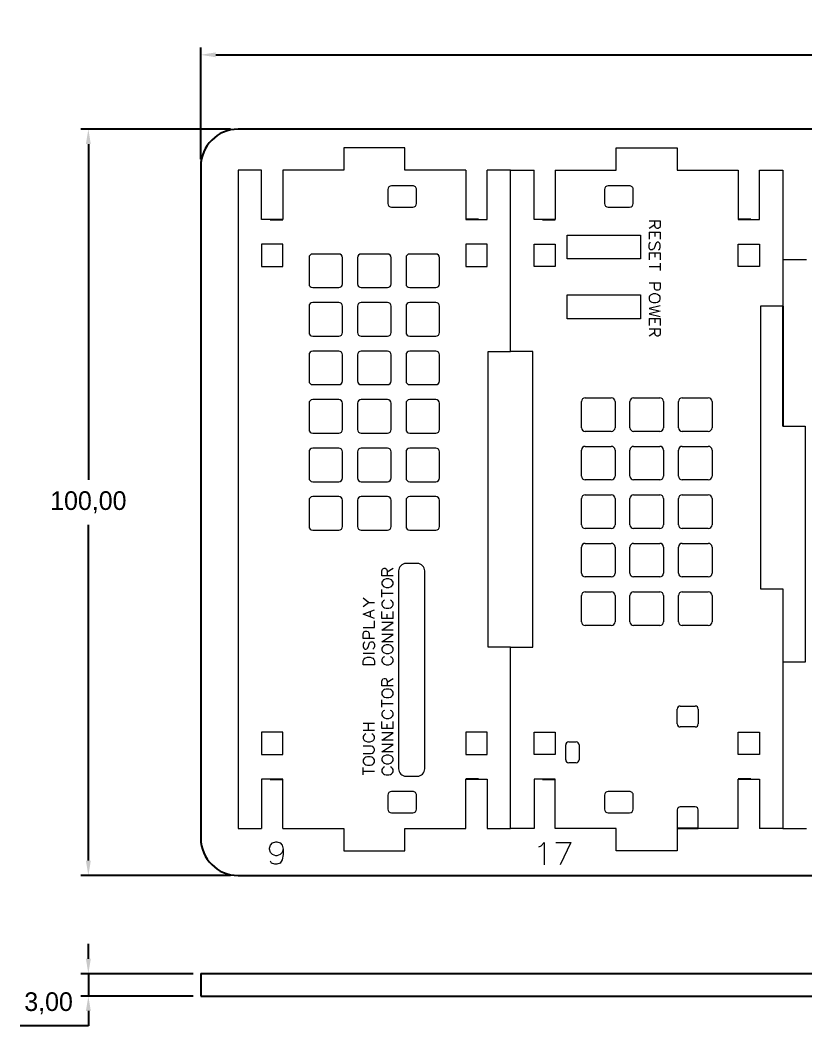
# Model space of a CAD drawing. Header units: millimetres. Extents: x 1382 to 1597, y 312 to 447.
# Drawn here: x 1382.4 to 1487.7, y 311.8 to 446.5 of the extents above; entities that cross this region are included whole.
import ezdxf

# ---------------------------------------------------------------- set-up
doc = ezdxf.new("R2010")
doc.units = ezdxf.units.MM
doc.header["$PDSIZE"] = -1
for name, color, linetype in [('1', 7, 'Continuous'), ('6__尺寸线', 3, 'Continuous'), ('图层 1', 7, 'Continuous')]:
    doc.layers.add(name, color=color, linetype=linetype)
doc.styles.get("Standard").update_dxf_attribs({"font": ''})
doc.styles.get('Standard').set_extended_font_data('CENTURY GOTHIC')
doc.dimstyles.new('ISO-25', dxfattribs={"dimtxt": 2.5, "dimasz": 2.5, "dimexe": 1.25, "dimexo": 0.625, "dimtad": 1, "dimtxsty": 'Standard', "dimcen": 2.5, "dimadec": 0, "dimazin": 0, "dimtfac": 1, "dimtmove": 0, "dimatfit": 3, "dimfxl": 1, "dimarcsym": 0})

# ---------------------------------------------------------------- blocks, each defined once
blk = doc.blocks.new('*D86')
at = {"layer": 'Defpoints', "color": 0, "linetype": 'ByBlock', "transparency": 16777216}
for p in [(1406.64, 318.77), (1391.58, 315.77), (1406.64, 315.77)]:
    blk.add_point(p, dxfattribs=at)
at = {"layer": '图层 1', "color": 0, "linetype": 'ByBlock', "lineweight": -2, "transparency": 16777216}
for p, q in [((1391.58, 320.77), (1391.58, 322.77)), ((1405.64, 318.77), (1390.58, 318.77)), ((1391.58, 318.77), (1391.58, 315.77)), ((1405.64, 315.77), (1390.58, 315.77)), ((1391.58, 313.77), (1391.58, 311.77)), ((1391.58, 311.77), (1382.44, 311.77))]:
    blk.add_line(p, q, dxfattribs=at)
at = {"layer": '图层 1', "color": 0, "linetype": 'ByBlock', "transparency": 16777216}
for points in [[(1391.25, 320.77), (1391.91, 320.77), (1391.58, 318.77)], [(1391.25, 313.77), (1391.91, 313.77), (1391.58, 315.77)]]:
    blk.add_solid(points, dxfattribs=at)
at = {"layer": '图层 1', "color": 0, "linetype": 'ByBlock', "transparency": 16777216, "insert": (1386.25, 314.79), "char_height": 2.5, "attachment_point": 5}
blk.add_mtext('3,00', dxfattribs=at)
blk = doc.blocks.new('*D87')
at = {"layer": '6__尺寸线', "color": 0, "linetype": 'ByBlock', "lineweight": -2, "transparency": 16777216}
for p, q in [((1406.64, 427.92), (1406.64, 442.88)), ((1596.64, 427.92), (1596.64, 442.88)), ((1408.64, 441.88), (1594.64, 441.88))]:
    blk.add_line(p, q, dxfattribs=at)
at = {"layer": '6__尺寸线', "color": 0, "linetype": 'ByBlock', "transparency": 16777216}
for points in [[(1408.64, 442.21), (1408.64, 441.55), (1406.64, 441.88)], [(1594.64, 442.21), (1594.64, 441.55), (1596.64, 441.88)]]:
    blk.add_solid(points, dxfattribs=at)
at = {"layer": 'Defpoints', "color": 0, "linetype": 'ByBlock', "transparency": 16777216}
for p in [(1596.64, 441.88), (1406.64, 426.92), (1596.64, 426.92)]:
    blk.add_point(p, dxfattribs=at)
at = {"layer": '6__尺寸线', "color": 0, "linetype": 'ByBlock', "transparency": 16777216, "insert": (1501.64, 444.89), "char_height": 2.5, "attachment_point": 5}
blk.add_mtext('190,00', dxfattribs=at)
blk = doc.blocks.new('*D88')
at = {"layer": '6__尺寸线', "color": 0, "linetype": 'ByBlock', "lineweight": -2, "transparency": 16777216}
for p, q in [((1410.64, 431.92), (1390.58, 431.92)), ((1391.58, 429.92), (1391.58, 384.93)), ((1391.58, 333.92), (1391.58, 378.91)), ((1410.64, 331.92), (1390.58, 331.92))]:
    blk.add_line(p, q, dxfattribs=at)
at = {"layer": '6__尺寸线', "color": 0, "linetype": 'ByBlock', "transparency": 16777216}
for points in [[(1391.25, 429.92), (1391.91, 429.92), (1391.58, 431.92)], [(1391.25, 333.92), (1391.91, 333.92), (1391.58, 331.92)]]:
    blk.add_solid(points, dxfattribs=at)
at = {"layer": 'Defpoints', "color": 0, "linetype": 'ByBlock', "transparency": 16777216}
for p in [(1391.58, 431.92), (1411.64, 431.92), (1411.64, 331.92)]:
    blk.add_point(p, dxfattribs=at)
at = {"layer": '6__尺寸线', "color": 0, "linetype": 'ByBlock', "transparency": 16777216, "insert": (1391.58, 381.92), "char_height": 2.5, "attachment_point": 5}
blk.add_mtext('100,00', dxfattribs=at)

msp = doc.modelspace()

# ---------------------------------------------------------------- linework, layer by layer
for p, q in [((1591.644, 431.921), (1411.644, 431.921)), ((1406.644, 426.921), (1406.644, 336.921)), ((1416.444, 419.825), (1417.644, 419.825)), ((1443.344, 419.825), (1442.144, 419.825)), ((1452.944, 419.825), (1454.144, 419.825)), ((1479.844, 419.825), (1478.644, 419.825)), ((1484.644, 408.225), (1484.644, 392.125)), ((1416.444, 344.825), (1417.644, 344.825)), ((1443.344, 344.825), (1442.144, 344.825)), ((1452.944, 344.825), (1454.144, 344.825)), ((1479.844, 344.825), (1478.644, 344.825)), ((1473.294, 338.225), (1470.494, 338.225)), ((1411.644, 331.921), (1591.644, 331.921))]:
    msp.add_line(p, q)
at = {"color": 7, "linetype": 'Continuous', "lineweight": 15}
for p, q in [((1425.794, 429.425), (1425.794, 426.425)), ((1433.994, 429.425), (1425.794, 429.425)), ((1433.994, 426.425), (1433.994, 429.425)), ((1462.294, 429.425), (1470.494, 429.425)), ((1462.294, 426.425), (1462.294, 429.425)), ((1470.494, 429.425), (1470.494, 426.425)), ((1411.644, 426.425), (1411.644, 338.225)), ((1414.794, 426.425), (1411.644, 426.425)), ((1414.794, 419.825), (1414.794, 426.425)), ((1417.644, 426.425), (1417.644, 419.825)), ((1425.794, 426.425), (1417.644, 426.425)), ((1442.144, 426.425), (1433.994, 426.425)), ((1442.144, 426.425), (1442.144, 419.825)), ((1448.144, 426.425), (1444.994, 426.425)), ((1444.994, 419.825), (1444.994, 426.425)), ((1448.144, 402.125), (1448.144, 426.425)), ((1448.144, 426.425), (1451.294, 426.425)), ((1451.294, 419.825), (1451.294, 426.425)), ((1454.144, 426.425), (1462.294, 426.425)), ((1454.144, 426.425), (1454.144, 419.825)), ((1470.494, 426.425), (1478.644, 426.425)), ((1478.644, 426.425), (1478.644, 419.825)), ((1481.494, 426.425), (1484.644, 426.425)), ((1481.494, 419.825), (1481.494, 426.425)), ((1484.644, 426.425), (1484.644, 408.225)), ((1431.694, 423.825), (1431.694, 421.975)), ((1435.044, 424.325), (1432.194, 424.325)), ((1435.544, 421.975), (1435.544, 423.825)), ((1460.744, 423.825), (1460.744, 421.975)), ((1464.094, 424.325), (1461.244, 424.325)), ((1464.594, 421.975), (1464.594, 423.825)), ((1432.194, 421.475), (1435.044, 421.475)), ((1461.244, 421.475), (1464.094, 421.475)), ((1415.944, 419.825), (1414.794, 419.825)), ((1443.844, 419.825), (1444.994, 419.825)), ((1452.444, 419.825), (1451.294, 419.825)), ((1480.344, 419.825), (1481.494, 419.825)), ((1417.644, 416.525), (1414.794, 416.525)), ((1414.794, 416.525), (1414.794, 413.525)), ((1417.644, 413.525), (1417.644, 416.525)), ((1444.994, 416.525), (1442.144, 416.525)), ((1442.144, 416.525), (1442.144, 413.525)), ((1444.994, 413.525), (1444.994, 416.525)), ((1451.294, 413.525), (1451.294, 416.525)), ((1451.294, 416.525), (1454.144, 416.525)), ((1454.144, 416.525), (1454.144, 413.525)), ((1455.744, 414.525), (1455.744, 417.725)), ((1455.744, 417.725), (1465.544, 417.725)), ((1465.544, 417.725), (1465.544, 414.525)), ((1478.644, 413.525), (1478.644, 416.525)), ((1478.644, 416.525), (1481.494, 416.525)), ((1481.494, 416.525), (1481.494, 413.525)), ((1425.144, 415.19), (1421.644, 415.19)), ((1431.644, 415.19), (1428.144, 415.19)), ((1438.144, 415.19), (1434.644, 415.19)), ((1421.144, 414.69), (1421.144, 411.19)), ((1425.644, 411.19), (1425.644, 414.69)), ((1427.644, 414.69), (1427.644, 411.19)), ((1432.144, 411.19), (1432.144, 414.69)), ((1434.144, 414.69), (1434.144, 411.19)), ((1438.644, 411.19), (1438.644, 414.69)), ((1465.544, 414.525), (1455.744, 414.525)), ((1487.794, 414.425), (1484.644, 414.425)), ((1414.794, 413.525), (1417.644, 413.525)), ((1442.144, 413.525), (1444.994, 413.525)), ((1454.144, 413.525), (1451.294, 413.525)), ((1481.494, 413.525), (1478.644, 413.525)), ((1421.644, 410.69), (1425.144, 410.69)), ((1428.144, 410.69), (1431.644, 410.69)), ((1434.644, 410.69), (1438.144, 410.69)), ((1455.744, 406.525), (1455.744, 409.725)), ((1455.744, 409.725), (1465.544, 409.725)), ((1465.544, 409.725), (1465.544, 406.525)), ((1425.144, 408.69), (1421.644, 408.69)), ((1431.644, 408.69), (1428.144, 408.69)), ((1438.144, 408.69), (1434.644, 408.69)), ((1421.144, 408.19), (1421.144, 404.69)), ((1425.644, 404.69), (1425.644, 408.19)), ((1427.644, 408.19), (1427.644, 404.69)), ((1432.144, 404.69), (1432.144, 408.19)), ((1434.144, 408.19), (1434.144, 404.69)), ((1438.644, 404.69), (1438.644, 408.19)), ((1481.644, 408.225), (1481.644, 370.325)), ((1484.644, 408.225), (1481.644, 408.225)), ((1465.544, 406.525), (1455.744, 406.525)), ((1421.644, 404.19), (1425.144, 404.19)), ((1428.144, 404.19), (1431.644, 404.19)), ((1434.644, 404.19), (1438.144, 404.19)), ((1421.144, 401.69), (1421.144, 398.19)), ((1425.144, 402.19), (1421.644, 402.19)), ((1425.644, 398.19), (1425.644, 401.69)), ((1427.644, 401.69), (1427.644, 398.19)), ((1431.644, 402.19), (1428.144, 402.19)), ((1432.144, 398.19), (1432.144, 401.69)), ((1434.144, 401.69), (1434.144, 398.19)), ((1438.144, 402.19), (1434.644, 402.19)), ((1438.644, 398.19), (1438.644, 401.69)), ((1445.144, 402.125), (1448.144, 402.125)), ((1445.144, 362.525), (1445.144, 402.125)), ((1451.144, 402.125), (1448.144, 402.125)), ((1451.144, 362.525), (1451.144, 402.125)), ((1421.644, 397.69), (1425.144, 397.69)), ((1428.144, 397.69), (1431.644, 397.69)), ((1434.644, 397.69), (1438.144, 397.69)), ((1421.144, 395.19), (1421.144, 391.69)), ((1425.144, 395.69), (1421.644, 395.69)), ((1425.644, 391.69), (1425.644, 395.19)), ((1427.644, 395.19), (1427.644, 391.69)), ((1431.644, 395.69), (1428.144, 395.69)), ((1432.144, 391.69), (1432.144, 395.19)), ((1434.144, 395.19), (1434.144, 391.69)), ((1438.144, 395.69), (1434.644, 395.69)), ((1438.644, 391.69), (1438.644, 395.19)), ((1457.644, 391.925), (1457.644, 395.425)), ((1458.144, 395.925), (1461.644, 395.925)), ((1462.144, 395.425), (1462.144, 391.925)), ((1464.144, 391.925), (1464.144, 395.425)), ((1464.644, 395.925), (1468.144, 395.925)), ((1468.644, 395.425), (1468.644, 391.925)), ((1470.644, 391.925), (1470.644, 395.425)), ((1471.144, 395.925), (1474.644, 395.925)), ((1475.144, 395.425), (1475.144, 391.925)), ((1421.644, 391.19), (1425.144, 391.19)), ((1428.144, 391.19), (1431.644, 391.19)), ((1434.644, 391.19), (1438.144, 391.19)), ((1461.644, 391.425), (1458.144, 391.425)), ((1468.144, 391.425), (1464.644, 391.425)), ((1474.644, 391.425), (1471.144, 391.425)), ((1484.644, 392.125), (1487.644, 392.125)), ((1487.644, 392.125), (1487.644, 360.525)), ((1421.144, 388.69), (1421.144, 385.19)), ((1425.144, 389.19), (1421.644, 389.19)), ((1425.644, 385.19), (1425.644, 388.69)), ((1427.644, 388.69), (1427.644, 385.19)), ((1431.644, 389.19), (1428.144, 389.19)), ((1432.144, 385.19), (1432.144, 388.69)), ((1434.144, 388.69), (1434.144, 385.19)), ((1438.144, 389.19), (1434.644, 389.19)), ((1438.644, 385.19), (1438.644, 388.69)), ((1457.644, 385.425), (1457.644, 388.925)), ((1458.144, 389.425), (1461.644, 389.425)), ((1462.144, 388.925), (1462.144, 385.425)), ((1464.144, 385.425), (1464.144, 388.925)), ((1464.644, 389.425), (1468.144, 389.425)), ((1468.644, 388.925), (1468.644, 385.425)), ((1470.644, 385.425), (1470.644, 388.925)), ((1471.144, 389.425), (1474.644, 389.425)), ((1475.144, 388.925), (1475.144, 385.425)), ((1421.644, 384.69), (1425.144, 384.69)), ((1428.144, 384.69), (1431.644, 384.69)), ((1434.644, 384.69), (1438.144, 384.69)), ((1461.644, 384.925), (1458.144, 384.925)), ((1468.144, 384.925), (1464.644, 384.925)), ((1474.644, 384.925), (1471.144, 384.925)), ((1458.144, 382.925), (1461.644, 382.925)), ((1464.644, 382.925), (1468.144, 382.925)), ((1471.144, 382.925), (1474.644, 382.925)), ((1421.144, 382.19), (1421.144, 378.69)), ((1425.144, 382.69), (1421.644, 382.69)), ((1425.644, 378.69), (1425.644, 382.19)), ((1427.644, 382.19), (1427.644, 378.69)), ((1431.644, 382.69), (1428.144, 382.69)), ((1432.144, 378.69), (1432.144, 382.19)), ((1434.144, 382.19), (1434.144, 378.69)), ((1438.144, 382.69), (1434.644, 382.69)), ((1438.644, 378.69), (1438.644, 382.19)), ((1457.644, 378.925), (1457.644, 382.425)), ((1462.144, 382.425), (1462.144, 378.925)), ((1464.144, 378.925), (1464.144, 382.425)), ((1468.644, 382.425), (1468.644, 378.925)), ((1470.644, 378.925), (1470.644, 382.425)), ((1475.144, 382.425), (1475.144, 378.925)), ((1421.644, 378.19), (1425.144, 378.19)), ((1428.144, 378.19), (1431.644, 378.19)), ((1434.644, 378.19), (1438.144, 378.19)), ((1461.644, 378.425), (1458.144, 378.425)), ((1468.144, 378.425), (1464.644, 378.425)), ((1474.644, 378.425), (1471.144, 378.425)), ((1458.144, 376.425), (1461.644, 376.425)), ((1464.644, 376.425), (1468.144, 376.425)), ((1471.144, 376.425), (1474.644, 376.425)), ((1457.644, 372.425), (1457.644, 375.925)), ((1462.144, 375.925), (1462.144, 372.425)), ((1464.144, 372.425), (1464.144, 375.925)), ((1468.644, 375.925), (1468.644, 372.425)), ((1470.644, 372.425), (1470.644, 375.925)), ((1475.144, 375.925), (1475.144, 372.425)), ((1435.644, 373.725), (1434.144, 373.725)), ((1433.144, 372.725), (1433.144, 346.225)), ((1436.644, 346.225), (1436.644, 372.725)), ((1461.644, 371.925), (1458.144, 371.925)), ((1468.144, 371.925), (1464.644, 371.925)), ((1474.644, 371.925), (1471.144, 371.925)), ((1457.644, 365.925), (1457.644, 369.425)), ((1458.144, 369.925), (1461.644, 369.925)), ((1462.144, 369.425), (1462.144, 365.925)), ((1464.144, 365.925), (1464.144, 369.425)), ((1464.644, 369.925), (1468.144, 369.925)), ((1468.644, 369.425), (1468.644, 365.925)), ((1470.644, 365.925), (1470.644, 369.425)), ((1471.144, 369.925), (1474.644, 369.925)), ((1475.144, 369.425), (1475.144, 365.925)), ((1481.644, 370.325), (1484.644, 370.325)), ((1484.644, 370.325), (1484.644, 338.225)), ((1461.644, 365.425), (1458.144, 365.425)), ((1468.144, 365.425), (1464.644, 365.425)), ((1474.644, 365.425), (1471.144, 365.425)), ((1448.144, 362.525), (1445.144, 362.525)), ((1448.144, 338.225), (1448.144, 362.525)), ((1448.144, 362.525), (1451.144, 362.525)), ((1487.644, 360.525), (1484.644, 360.525)), ((1470.894, 354.625), (1472.894, 354.625)), ((1470.494, 352.225), (1470.494, 354.225)), ((1473.294, 354.225), (1473.294, 352.225)), ((1472.894, 351.825), (1470.894, 351.825)), ((1417.644, 351.125), (1414.794, 351.125)), ((1414.794, 351.125), (1414.794, 348.125)), ((1417.644, 348.125), (1417.644, 351.125)), ((1444.994, 351.125), (1442.144, 351.125)), ((1442.144, 351.125), (1442.144, 348.125)), ((1444.994, 348.125), (1444.994, 351.125)), ((1451.294, 348.125), (1451.294, 351.125)), ((1451.294, 351.125), (1454.144, 351.125)), ((1454.144, 351.125), (1454.144, 348.125)), ((1478.644, 348.125), (1478.644, 351.125)), ((1478.644, 351.125), (1481.494, 351.125)), ((1481.494, 351.125), (1481.494, 348.125)), ((1455.544, 347.425), (1455.544, 349.425)), ((1455.943, 349.825), (1456.944, 349.825)), ((1457.344, 349.425), (1457.344, 347.425)), ((1414.794, 348.125), (1417.644, 348.125)), ((1442.144, 348.125), (1444.994, 348.125)), ((1454.144, 348.125), (1451.294, 348.125)), ((1481.494, 348.125), (1478.644, 348.125)), ((1456.944, 347.025), (1455.944, 347.025)), ((1434.144, 345.225), (1435.644, 345.225)), ((1414.794, 344.825), (1414.794, 338.225)), ((1415.944, 344.825), (1414.794, 344.825)), ((1417.644, 338.225), (1417.644, 344.825)), ((1442.144, 338.225), (1442.144, 344.825)), ((1443.844, 344.825), (1444.994, 344.825)), ((1444.994, 344.825), (1444.994, 338.225)), ((1451.294, 344.825), (1451.294, 338.225)), ((1452.444, 344.825), (1451.294, 344.825)), ((1454.144, 338.225), (1454.144, 344.825)), ((1478.644, 338.225), (1478.644, 344.825)), ((1480.344, 344.825), (1481.494, 344.825)), ((1481.494, 344.825), (1481.494, 338.225)), ((1431.694, 342.675), (1431.694, 340.825)), ((1435.044, 343.175), (1432.194, 343.175)), ((1435.544, 340.825), (1435.544, 342.675)), ((1460.744, 342.675), (1460.744, 340.825)), ((1464.094, 343.175), (1461.244, 343.175)), ((1464.594, 340.825), (1464.594, 342.675)), ((1472.894, 341.125), (1470.894, 341.125)), ((1432.194, 340.325), (1435.044, 340.325)), ((1461.244, 340.325), (1464.094, 340.325)), ((1470.494, 340.725), (1470.494, 335.225)), ((1473.294, 338.225), (1473.294, 340.725)), ((1411.644, 338.225), (1414.794, 338.225)), ((1417.644, 338.225), (1425.794, 338.225)), ((1425.794, 338.225), (1425.794, 335.225)), ((1433.994, 338.225), (1442.144, 338.225)), ((1433.994, 335.225), (1433.994, 338.225)), ((1444.994, 338.225), (1448.144, 338.225)), ((1451.294, 338.225), (1448.144, 338.225)), ((1462.294, 338.225), (1454.144, 338.225)), ((1462.294, 335.225), (1462.294, 338.225)), ((1478.644, 338.225), (1473.294, 338.225)), ((1484.644, 338.225), (1481.494, 338.225)), ((1484.644, 338.225), (1487.794, 338.225)), ((1425.794, 335.225), (1433.994, 335.225)), ((1470.494, 335.225), (1462.294, 335.225))]:
    msp.add_line(p, q, dxfattribs=at)
at = {"linetype": 'ByBlock'}
for p, q in [((1406.644, 318.775), (1596.644, 318.775)), ((1406.644, 318.775), (1406.644, 315.775)), ((1406.644, 315.775), (1596.644, 315.775))]:
    msp.add_line(p, q, dxfattribs=at)
at = {"color": 1, "lineweight": 0}
for points in [[(1466.706, 419.624), (1468.205, 419.624), (1468.205, 418.98), (1468.134, 418.759), (1468.064, 418.688), (1467.913, 418.618), (1467.772, 418.618), (1467.631, 418.688), (1467.561, 418.759), (1467.49, 418.98), (1467.49, 419.624)], [(1467.49, 419.121), (1466.706, 418.618)], [(1466.706, 418.125), (1468.205, 418.125), (1468.205, 417.189)], [(1466.706, 418.125), (1466.706, 417.189)], [(1467.49, 418.125), (1467.49, 417.552)], [(1467.993, 415.761), (1468.134, 415.902), (1468.205, 416.123), (1468.205, 416.405), (1468.134, 416.616), (1467.993, 416.767), (1467.843, 416.767), (1467.702, 416.696), (1467.631, 416.616), (1467.561, 416.475), (1467.42, 416.053), (1467.35, 415.902), (1467.279, 415.831), (1467.128, 415.761), (1466.917, 415.761), (1466.776, 415.902), (1466.706, 416.123), (1466.706, 416.405), (1466.776, 416.616), (1466.917, 416.767)], [(1466.706, 415.338), (1468.205, 415.338), (1468.205, 414.403)], [(1466.706, 415.338), (1466.706, 414.403)], [(1467.49, 415.338), (1467.49, 414.765)], [(1468.205, 413.98), (1468.205, 412.974)], [(1468.205, 413.477), (1466.706, 413.477)], [(1466.706, 411.335), (1468.205, 411.335), (1468.205, 410.691), (1468.134, 410.48), (1468.064, 410.409), (1467.913, 410.339), (1467.702, 410.339), (1467.561, 410.409), (1467.49, 410.48), (1467.42, 410.691), (1467.42, 411.335)], [(1468.205, 408.267), (1466.706, 407.904), (1468.205, 407.552), (1466.706, 407.19), (1468.205, 406.838)], [(1466.706, 406.546), (1468.205, 406.546), (1468.205, 405.621)], [(1466.706, 406.546), (1466.706, 405.621)], [(1467.49, 406.546), (1467.49, 405.973)], [(1466.706, 405.188), (1468.205, 405.188), (1468.205, 404.544), (1468.134, 404.333), (1468.064, 404.263), (1467.913, 404.192), (1467.772, 404.192), (1467.631, 404.263), (1467.561, 404.333), (1467.49, 404.544), (1467.49, 405.188)], [(1467.49, 404.695), (1466.706, 404.192)], [(1432.403, 372.092), (1430.904, 372.092), (1430.904, 372.736), (1430.974, 372.947), (1431.055, 373.018), (1431.195, 373.098), (1431.336, 373.098), (1431.477, 373.018), (1431.548, 372.947), (1431.618, 372.736), (1431.618, 372.092)], [(1431.618, 372.595), (1432.403, 373.098)], [(1430.904, 369.235), (1430.904, 370.241)], [(1430.904, 369.738), (1432.403, 369.738)], [(1428.409, 367.948), (1429.123, 368.521), (1428.409, 369.094)], [(1429.123, 368.521), (1429.908, 368.521)], [(1431.266, 368.813), (1431.125, 368.732), (1430.974, 368.591), (1430.904, 368.451), (1430.904, 368.169), (1430.974, 368.018), (1431.125, 367.877), (1431.266, 367.807), (1431.477, 367.736), (1431.839, 367.736), (1432.05, 367.807), (1432.191, 367.877), (1432.332, 368.018), (1432.403, 368.169), (1432.403, 368.451), (1432.332, 368.591), (1432.191, 368.732), (1432.05, 368.813)], [(1429.908, 366.378), (1428.409, 366.952), (1429.908, 367.525)], [(1429.405, 366.59), (1429.405, 367.304)], [(1432.403, 366.378), (1430.904, 366.378), (1430.904, 367.304)], [(1431.618, 366.378), (1431.618, 366.952)], [(1432.403, 366.378), (1432.403, 367.304)], [(1428.409, 365.161), (1429.908, 365.161), (1429.908, 366.026)], [(1432.403, 364.809), (1430.904, 364.809), (1432.403, 365.805), (1430.904, 365.805)], [(1429.908, 363.662), (1428.409, 363.662), (1428.409, 364.306), (1428.479, 364.527), (1428.55, 364.598), (1428.691, 364.668), (1428.912, 364.668), (1429.053, 364.598), (1429.123, 364.527), (1429.194, 364.306), (1429.194, 363.662)], [(1432.403, 363.24), (1430.904, 363.24), (1432.403, 364.236), (1430.904, 364.236)], [(1428.62, 363.24), (1428.479, 363.089), (1428.409, 362.878), (1428.409, 362.596), (1428.479, 362.375), (1428.62, 362.234), (1428.771, 362.234), (1428.912, 362.304), (1428.982, 362.375), (1429.053, 362.525), (1429.194, 362.948), (1429.264, 363.089), (1429.334, 363.169), (1429.475, 363.24), (1429.697, 363.24), (1429.837, 363.089), (1429.908, 362.878), (1429.908, 362.596), (1429.837, 362.375), (1429.697, 362.234)], [(1429.908, 361.66), (1428.409, 361.66)], [(1431.266, 361.238), (1431.125, 361.167), (1430.974, 361.027), (1430.904, 360.876), (1430.904, 360.594), (1430.974, 360.453), (1431.125, 360.312), (1431.266, 360.232), (1431.477, 360.161), (1431.839, 360.161), (1432.05, 360.232), (1432.191, 360.312), (1432.332, 360.453), (1432.403, 360.594), (1432.403, 360.876), (1432.332, 361.027), (1432.191, 361.167), (1432.05, 361.238)], [(1432.403, 357.335), (1430.904, 357.335), (1430.904, 357.979), (1430.974, 358.19), (1431.055, 358.26), (1431.195, 358.331), (1431.336, 358.331), (1431.477, 358.26), (1431.548, 358.19), (1431.618, 357.979), (1431.618, 357.335)], [(1431.618, 357.828), (1432.403, 358.331)], [(1430.904, 354.478), (1430.904, 355.474)], [(1430.904, 354.971), (1432.403, 354.971)], [(1431.266, 354.045), (1431.125, 353.975), (1430.974, 353.834), (1430.904, 353.693), (1430.904, 353.401), (1430.974, 353.261), (1431.125, 353.12), (1431.266, 353.049), (1431.477, 352.979), (1431.839, 352.979), (1432.05, 353.049), (1432.191, 353.12), (1432.332, 353.261), (1432.403, 353.401), (1432.403, 353.693), (1432.332, 353.834), (1432.191, 353.975), (1432.05, 354.045)], [(1428.409, 352.335), (1429.908, 352.335)], [(1429.123, 351.329), (1429.123, 352.335)], [(1432.403, 351.621), (1430.904, 351.621), (1430.904, 352.546)], [(1431.618, 351.621), (1431.618, 352.184)], [(1432.403, 351.621), (1432.403, 352.546)], [(1429.908, 351.329), (1428.409, 351.329)], [(1428.771, 350.907), (1428.62, 350.836), (1428.479, 350.685), (1428.409, 350.544), (1428.409, 350.263), (1428.479, 350.112), (1428.62, 349.971), (1428.771, 349.901), (1428.982, 349.83), (1429.334, 349.83), (1429.556, 349.901), (1429.697, 349.971), (1429.837, 350.112), (1429.908, 350.263), (1429.908, 350.544), (1429.837, 350.685), (1429.697, 350.836), (1429.556, 350.907)], [(1432.403, 350.042), (1430.904, 350.042), (1432.403, 351.047), (1430.904, 351.047)], [(1428.409, 348.261), (1429.475, 348.261), (1429.697, 348.331), (1429.837, 348.472), (1429.908, 348.683), (1429.908, 348.834), (1429.837, 349.046), (1429.697, 349.186), (1429.475, 349.257), (1428.409, 349.257)], [(1432.403, 348.472), (1430.904, 348.472), (1432.403, 349.478), (1430.904, 349.478)], [(1428.409, 345.404), (1428.409, 346.4)], [(1431.266, 346.47), (1431.125, 346.4), (1430.974, 346.259), (1430.904, 346.118), (1430.904, 345.827), (1430.974, 345.686), (1431.125, 345.545), (1431.266, 345.474), (1431.477, 345.404), (1431.839, 345.404), (1432.05, 345.474), (1432.191, 345.545), (1432.332, 345.686), (1432.403, 345.827), (1432.403, 346.118), (1432.332, 346.259), (1432.191, 346.4), (1432.05, 346.47)], [(1428.409, 345.907), (1429.908, 345.907)], [(1417.695, 335.435), (1417.555, 335.012), (1417.273, 334.721), (1416.84, 334.58), (1416.7, 334.58), (1416.267, 334.721), (1415.985, 335.012), (1415.844, 335.435), (1415.844, 335.586), (1415.985, 336.008), (1416.267, 336.3), (1416.7, 336.441), (1416.84, 336.441), (1417.273, 336.3), (1417.555, 336.008), (1417.695, 335.435), (1417.695, 334.721), (1417.555, 334.006), (1417.273, 333.584), (1416.84, 333.443), (1416.559, 333.443), (1416.126, 333.584), (1415.985, 333.866)], [(1451.948, 335.757), (1452.23, 335.898), (1452.663, 336.33), (1452.663, 333.332)], [(1454.232, 336.33), (1456.224, 336.33), (1454.795, 333.332)]]:
    msp.add_lwpolyline(points, dxfattribs=at)
for points in [[(1468.205, 409.403), (1468.134, 409.554), (1467.993, 409.695), (1467.843, 409.765), (1467.631, 409.836), (1467.279, 409.836), (1467.058, 409.765), (1466.917, 409.695), (1466.776, 409.554), (1466.706, 409.403), (1466.706, 409.122), (1466.776, 408.981), (1466.917, 408.83), (1467.058, 408.759), (1467.279, 408.689), (1467.631, 408.689), (1467.843, 408.759), (1467.993, 408.83), (1468.134, 408.981), (1468.205, 409.122), (1468.205, 409.403)], [(1430.904, 370.955), (1430.974, 370.805), (1431.125, 370.664), (1431.266, 370.593), (1431.477, 370.523), (1431.839, 370.523), (1432.05, 370.593), (1432.191, 370.664), (1432.332, 370.805), (1432.403, 370.955), (1432.403, 371.237), (1432.332, 371.378), (1432.191, 371.519), (1432.05, 371.589), (1431.839, 371.67), (1431.477, 371.67), (1431.266, 371.589), (1431.125, 371.519), (1430.974, 371.378), (1430.904, 371.237), (1430.904, 370.955)], [(1430.904, 362.093), (1430.974, 361.952), (1431.125, 361.811), (1431.266, 361.741), (1431.477, 361.66), (1431.839, 361.66), (1432.05, 361.741), (1432.191, 361.811), (1432.332, 361.952), (1432.403, 362.093), (1432.403, 362.375), (1432.332, 362.525), (1432.191, 362.666), (1432.05, 362.737), (1431.839, 362.807), (1431.477, 362.807), (1431.266, 362.737), (1431.125, 362.666), (1430.974, 362.525), (1430.904, 362.375), (1430.904, 362.093)], [(1429.908, 360.161), (1428.409, 360.161), (1428.409, 360.664), (1428.479, 360.876), (1428.62, 361.027), (1428.771, 361.097), (1428.982, 361.167), (1429.334, 361.167), (1429.556, 361.097), (1429.697, 361.027), (1429.837, 360.876), (1429.908, 360.664), (1429.908, 360.161)], [(1430.904, 356.188), (1430.974, 356.047), (1431.125, 355.906), (1431.266, 355.836), (1431.477, 355.755), (1431.839, 355.755), (1432.05, 355.836), (1432.191, 355.906), (1432.332, 356.047), (1432.403, 356.188), (1432.403, 356.47), (1432.332, 356.62), (1432.191, 356.761), (1432.05, 356.832), (1431.839, 356.902), (1431.477, 356.902), (1431.266, 356.832), (1431.125, 356.761), (1430.974, 356.62), (1430.904, 356.47), (1430.904, 356.188)], [(1428.409, 347.114), (1428.479, 346.973), (1428.62, 346.832), (1428.771, 346.762), (1428.982, 346.692), (1429.334, 346.692), (1429.556, 346.762), (1429.697, 346.832), (1429.837, 346.973), (1429.908, 347.114), (1429.908, 347.406), (1429.837, 347.547), (1429.697, 347.688), (1429.556, 347.758), (1429.334, 347.828), (1428.982, 347.828), (1428.771, 347.758), (1428.62, 347.688), (1428.479, 347.547), (1428.409, 347.406), (1428.409, 347.114)], [(1430.904, 347.335), (1430.974, 347.185), (1431.125, 347.044), (1431.266, 346.973), (1431.477, 346.903), (1431.839, 346.903), (1432.05, 346.973), (1432.191, 347.044), (1432.332, 347.185), (1432.403, 347.335), (1432.403, 347.617), (1432.332, 347.758), (1432.191, 347.899), (1432.05, 347.969), (1431.839, 348.05), (1431.477, 348.05), (1431.266, 347.969), (1431.125, 347.899), (1430.974, 347.758), (1430.904, 347.617), (1430.904, 347.335)]]:
    msp.add_lwpolyline(points, close=True, dxfattribs=at)
for centre, start, end in [((1411.644, 426.921), 90, 180), ((1411.644, 336.921), 180, 270)]:
    msp.add_arc(centre, 5, start, end)
at = {"color": 7, "linetype": 'Continuous', "lineweight": 15}
for centre, radius, start, end in [((1432.194, 423.825), 0.5, 90.00003, 180.00001), ((1435.044, 423.825), 0.5, 359.99995, 90.00003), ((1461.244, 423.825), 0.5, 90.00003, 180.00001), ((1464.094, 423.825), 0.5, 359.99995, 90.00003), ((1432.194, 421.975), 0.5, 180.00001, 270.00001), ((1435.044, 421.975), 0.5, 270.00001, 359.99995), ((1461.244, 421.975), 0.5, 180.00001, 270.00001), ((1464.094, 421.975), 0.5, 270.00001, 359.99995), ((1421.644, 414.69), 0.5, 90, 180), ((1425.144, 414.69), 0.5, 0, 90), ((1428.144, 414.69), 0.5, 90, 180), ((1431.644, 414.69), 0.5, 0, 90), ((1434.644, 414.69), 0.5, 90, 180), ((1438.144, 414.69), 0.5, 0, 90), ((1421.644, 411.19), 0.5, 180, 270), ((1425.144, 411.19), 0.5, 270, 0), ((1428.144, 411.19), 0.5, 180, 270), ((1431.644, 411.19), 0.5, 270, 0), ((1434.644, 411.19), 0.5, 180, 270), ((1438.144, 411.19), 0.5, 270, 0), ((1421.644, 408.19), 0.5, 90, 180), ((1425.144, 408.19), 0.5, 0, 90), ((1428.144, 408.19), 0.5, 90, 180), ((1431.644, 408.19), 0.5, 0, 90), ((1434.644, 408.19), 0.5, 90, 180), ((1438.144, 408.19), 0.5, 0, 90), ((1421.644, 404.69), 0.5, 180, 270), ((1425.144, 404.69), 0.5, 270, 0), ((1428.144, 404.69), 0.5, 180, 270), ((1431.644, 404.69), 0.5, 270, 0), ((1434.644, 404.69), 0.5, 180, 270), ((1438.144, 404.69), 0.5, 270, 0), ((1421.644, 401.69), 0.5, 90, 180), ((1425.144, 401.69), 0.5, 0, 90), ((1428.144, 401.69), 0.5, 90, 180), ((1431.644, 401.69), 0.5, 0, 90), ((1434.644, 401.69), 0.5, 90, 180), ((1438.144, 401.69), 0.5, 0, 90), ((1421.644, 398.19), 0.5, 180, 270), ((1425.144, 398.19), 0.5, 270, 0), ((1428.144, 398.19), 0.5, 180, 270), ((1431.644, 398.19), 0.5, 270, 0), ((1434.644, 398.19), 0.5, 180, 270), ((1438.144, 398.19), 0.5, 270, 0), ((1421.644, 395.19), 0.5, 90, 180), ((1425.144, 395.19), 0.5, 0, 90), ((1428.144, 395.19), 0.5, 90, 180), ((1431.644, 395.19), 0.5, 0, 90), ((1434.644, 395.19), 0.5, 90, 180), ((1438.144, 395.19), 0.5, 0, 90), ((1458.144, 395.425), 0.5, 90, 180), ((1461.644, 395.425), 0.5, 0, 90), ((1464.644, 395.425), 0.5, 90, 180), ((1468.144, 395.425), 0.5, 360, 90), ((1471.144, 395.425), 0.5, 90, 180), ((1474.644, 395.425), 0.5, 0, 90), ((1421.644, 391.69), 0.5, 180, 270), ((1425.144, 391.69), 0.5, 270, 0), ((1428.144, 391.69), 0.5, 180, 270), ((1431.644, 391.69), 0.5, 270, 0), ((1434.644, 391.69), 0.5, 180, 270), ((1438.144, 391.69), 0.5, 270, 0), ((1458.144, 391.925), 0.5, 180, 270), ((1461.644, 391.925), 0.5, 270, 0), ((1464.644, 391.925), 0.5, 180, 270), ((1468.144, 391.925), 0.5, 270, 0), ((1471.144, 391.925), 0.5, 180, 270), ((1474.644, 391.925), 0.5, 270, 0), ((1421.644, 388.69), 0.5, 90, 180), ((1425.144, 388.69), 0.5, 0, 90), ((1428.144, 388.69), 0.5, 90, 180), ((1431.644, 388.69), 0.5, 0, 90), ((1434.644, 388.69), 0.5, 90, 180), ((1438.144, 388.69), 0.5, 0, 90), ((1458.144, 388.925), 0.5, 90, 180), ((1461.644, 388.925), 0.5, 0, 90), ((1464.644, 388.925), 0.5, 90, 180), ((1468.144, 388.925), 0.5, 0, 90), ((1471.144, 388.925), 0.5, 90, 180), ((1474.644, 388.925), 0.5, 0, 90), ((1458.144, 385.425), 0.5, 180, 270), ((1461.644, 385.425), 0.5, 270, 0), ((1464.644, 385.425), 0.5, 180, 270), ((1468.144, 385.425), 0.5, 270, 0), ((1471.144, 385.425), 0.5, 180, 270), ((1474.644, 385.425), 0.5, 270, 0), ((1421.644, 385.19), 0.5, 180, 270), ((1425.144, 385.19), 0.5, 270, 0), ((1428.144, 385.19), 0.5, 180, 270), ((1431.644, 385.19), 0.5, 270, 0), ((1434.644, 385.19), 0.5, 180, 270), ((1438.144, 385.19), 0.5, 270, 0), ((1458.144, 382.425), 0.5, 90, 180), ((1461.644, 382.425), 0.5, 0, 90), ((1464.644, 382.425), 0.5, 90, 180), ((1468.144, 382.425), 0.5, 360, 90), ((1471.144, 382.425), 0.5, 90, 180), ((1474.644, 382.425), 0.5, 0, 90), ((1421.644, 382.19), 0.5, 90, 180), ((1425.144, 382.19), 0.5, 0, 90), ((1428.144, 382.19), 0.5, 90, 180), ((1431.644, 382.19), 0.5, 0, 90), ((1434.644, 382.19), 0.5, 90, 180), ((1438.144, 382.19), 0.5, 0, 90), ((1421.644, 378.69), 0.5, 180, 270), ((1425.144, 378.69), 0.5, 270, 0), ((1428.144, 378.69), 0.5, 180, 270), ((1431.644, 378.69), 0.5, 270, 0), ((1434.644, 378.69), 0.5, 180, 270), ((1438.144, 378.69), 0.5, 270, 0), ((1458.144, 378.925), 0.5, 180, 270), ((1461.644, 378.925), 0.5, 270, 0), ((1464.644, 378.925), 0.5, 180, 270), ((1468.144, 378.925), 0.5, 270, 0), ((1471.144, 378.925), 0.5, 180, 270), ((1474.644, 378.925), 0.5, 270, 0), ((1458.144, 375.925), 0.5, 90, 180), ((1461.644, 375.925), 0.5, 0, 90), ((1464.644, 375.925), 0.5, 90, 180), ((1468.144, 375.925), 0.5, 0, 90), ((1471.144, 375.925), 0.5, 90, 180), ((1474.644, 375.925), 0.5, 360, 90), ((1434.144, 372.725), 1, 90, 180), ((1435.644, 372.725), 1, 0, 90), ((1458.144, 372.425), 0.5, 180, 270), ((1461.644, 372.425), 0.5, 270, 0), ((1464.644, 372.425), 0.5, 180, 270), ((1468.144, 372.425), 0.5, 270, 0), ((1471.144, 372.425), 0.5, 180, 270), ((1474.644, 372.425), 0.5, 270, 0), ((1458.144, 369.425), 0.5, 90, 180), ((1461.644, 369.425), 0.5, 0, 90), ((1464.644, 369.425), 0.5, 90, 180), ((1468.144, 369.425), 0.5, 0, 90), ((1471.144, 369.425), 0.5, 90, 180), ((1474.644, 369.425), 0.5, 0, 90), ((1458.144, 365.925), 0.5, 180, 270), ((1461.644, 365.925), 0.5, 270, 0), ((1464.644, 365.925), 0.5, 180, 270), ((1468.144, 365.925), 0.5, 270, 0), ((1471.144, 365.925), 0.5, 180, 270), ((1474.644, 365.925), 0.5, 270, 0), ((1470.894, 354.225), 0.4, 90, 180), ((1472.894, 354.225), 0.4, 0, 90), ((1470.894, 352.225), 0.4, 180, 270), ((1472.894, 352.225), 0.4, 270, 0), ((1455.944, 349.425), 0.4, 90, 180), ((1456.944, 349.425), 0.4, 0, 90), ((1455.944, 347.425), 0.4, 180, 270), ((1456.944, 347.425), 0.4, 270, 0), ((1434.144, 346.225), 1, 180, 270), ((1435.644, 346.225), 1, 270, 0), ((1432.194, 342.675), 0.5, 90.00003, 180.00001), ((1435.044, 342.675), 0.5, 359.99995, 90.00003), ((1461.244, 342.675), 0.5, 90.00003, 180.00001), ((1464.094, 342.675), 0.5, 359.99995, 90.00003), ((1470.894, 340.725), 0.4, 90, 180), ((1472.894, 340.725), 0.4, 360, 90), ((1432.194, 340.825), 0.5, 180.00001, 270.00001), ((1435.044, 340.825), 0.5, 270.00001, 359.99995), ((1461.244, 340.825), 0.5, 180.00001, 270.00001), ((1464.094, 340.825), 0.5, 270.00001, 359.99995)]:
    msp.add_arc(centre, radius, start, end, dxfattribs=at)
at = {"layer": '1', "color": 1}
for p, q in [((1415.944, 419.825), (1416.444, 419.825)), ((1443.844, 419.825), (1443.344, 419.825)), ((1452.444, 419.825), (1452.944, 419.825)), ((1480.344, 419.825), (1479.844, 419.825)), ((1415.944, 344.825), (1416.444, 344.825)), ((1443.844, 344.825), (1443.344, 344.825)), ((1452.444, 344.825), (1452.944, 344.825)), ((1480.344, 344.825), (1479.844, 344.825))]:
    msp.add_line(p, q, dxfattribs=at)

# ---------------------------------------------------------------- dimensions: what is measured, and where the dimension line sits
at = {"layer": '6__尺寸线', "linetype": 'ByBlock'}
dim = msp.add_linear_dim(base=(1596.644, 441.879), p1=(1406.644, 426.921), p2=(1596.644, 426.921), dimstyle='ISO-25', override={"dimasz": 2, "dimexe": 1, "dimexo": 1, "dimgap": 1.524, "dimtih": 1, "dimtoh": 1, "dimzin": 0, "dimadec": 2, "dimtzin": 0}, dxfattribs=at)
dim.commit()
dim.dimension.update_dxf_attribs({"geometry": '*D87', "text_midpoint": (1501.644, 444.891)})
dim = msp.add_linear_dim(base=(1391.581, 431.921), p1=(1411.644, 331.921), p2=(1411.644, 431.921), angle=90, dimstyle='ISO-25', override={"dimasz": 2, "dimexe": 1, "dimexo": 1, "dimgap": 1.524, "dimtih": 1, "dimtoh": 1, "dimzin": 0, "dimadec": 2, "dimtzin": 0}, dxfattribs=at)
dim.commit()
dim.dimension.update_dxf_attribs({"geometry": '*D88', "text_midpoint": (1391.581, 381.921)})
at = {"layer": '图层 1', "color": 3, "linetype": 'ByBlock'}
dim = msp.add_linear_dim(base=(1391.581, 315.775), p1=(1406.644, 318.775), p2=(1406.644, 315.775), angle=90, dimstyle='ISO-25', override={"dimasz": 2, "dimexe": 1, "dimexo": 1, "dimgap": 1.524, "dimtih": 1, "dimtoh": 1, "dimzin": 0, "dimadec": 2, "dimtzin": 0}, dxfattribs=at)
dim.commit()
dim.dimension.update_dxf_attribs({"geometry": '*D86', "text_midpoint": (1386.247, 314.787)})

doc.saveas('drawing.dxf')
